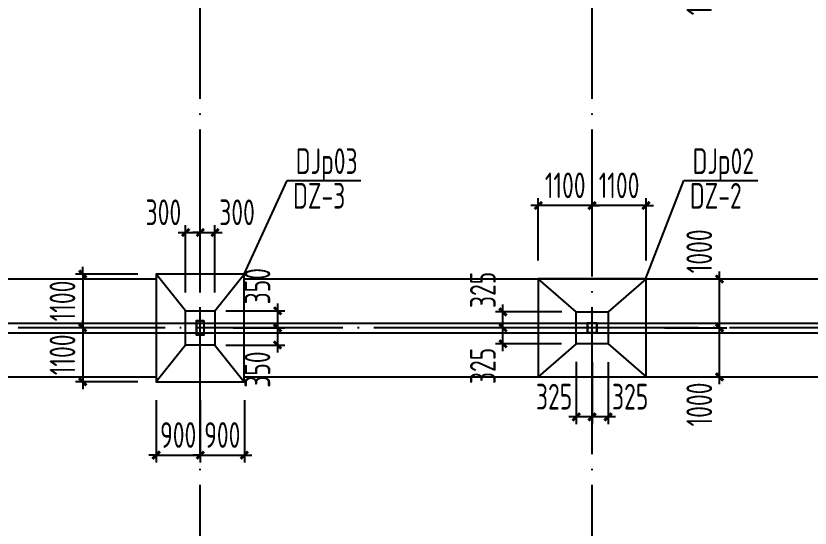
# Model space of a CAD drawing. Extents: x 899043 to 2598688, y -137197 to 211789.
# Drawn here: x 1147044 to 1163258, y 137461 to 147925 of the extents above; entities that cross this region are included whole.
import ezdxf

# ---------------------------------------------------------------- set-up
doc = ezdxf.new("R2010")
doc.units = 0
doc.header["$LTSCALE"] = 1500
doc.header["$MEASUREMENT"] = 0
doc.linetypes.add('DOTE', pattern=[2.42, 2, -0.2, 0.02, -0.2])
for name, color, linetype in [('AXIS', 3, 'Continuous'), ('BASE', 7, 'Continuous'), ('BASE_DIM', 3, 'Continuous'), ('BASE_NUM', 7, 'Continuous'), ('BASE_TEXT', 7, 'Continuous'), ('COLUMN', 2, 'Continuous'), ('DIM', 3, 'Continuous'), ('M_Prof', 2, 'Continuous')]:
    doc.layers.add(name, color=color, linetype=linetype)
doc.styles.add('TSSD_Dimension', font='Tssdeng.shx', dxfattribs={"width": 0.7, "bigfont": 'hztxt.shx'})
doc.styles.add('TSSD_Label', font='Tssdeng.shx', dxfattribs={"width": 0.7, "bigfont": 'hztxt.shx'})
doc.dimstyles.new('TSSD_150_150', dxfattribs={"dimtxt": 525, "dimasz": 150, "dimexe": 150, "dimexo": 375, "dimgap": 150, "dimtad": 1, "dimdec": 0, "dimzin": 0, "dimdsep": 46, "dimtxsty": 'TSSD_Dimension', "dimblk": 'ARCHTICK', "dimblk1": 'ARCHTICK', "dimblk2": 'ARCHTICK', "dimcen": 0, "dimdle": 150, "dimclrt": 7, "dimadec": 0, "dimazin": 0, "dimtfac": 1, "dimtdec": 0, "dimtix": 1, "dimtmove": 2, "dimatfit": 3, "dimfxl": 0, "dimtolj": 1, "dimtzin": 0, "dimarcsym": 0})

# ---------------------------------------------------------------- blocks, each defined once
blk = doc.blocks.new('A$C5AF141BB')
at = {"layer": 'AXIS', "color": 253, "linetype": 'DOTE'}
for p, q in [((8000, -5247.5), (8000, 123526.9)), ((16000, -5247.5), (16000, 123526.9)), ((36323.2, 102600), (-26262.1, 102600))]:
    blk.add_line(p, q, dxfattribs=at)
blk = doc.blocks.new('A$C0BB32EA6')
at = {"layer": 'COLUMN'}
for points in [[(30075, -16650), (30075, -16950), (29925, -16950), (29925, -16650)], [(30070, -16655), (30070, -16945), (29930, -16945), (29930, -16655)]]:
    blk.add_lwpolyline(points, close=True, dxfattribs=at)
at = {"layer": 'M_Prof'}
for points in [[(37900, -16900), (38100, -16900), (38100, -16700), (37900, -16700)], [(37906, -16894), (38094, -16894), (38094, -16706), (37906, -16706)]]:
    blk.add_lwpolyline(points, close=True, dxfattribs=at)
blk = doc.blocks.new('A$C2EA612DB')
at = {"layer": 'M_Prof'}
blk.add_blockref('A$C0BB32EA6', (-54000, 110765), dxfattribs=at)
blk = doc.blocks.new('_ArchTick')
at = {"color": 0, "linetype": 'ByBlock', "const_width": 0.4}
blk.add_lwpolyline([(-0.5, -0.5), (0.5, 0.5)], dxfattribs=at)
blk = doc.blocks.new('*D1573')
at = {"layer": 'BASE_DIM', "color": 0, "lineweight": -2}
for p, q in [((1161408, 148801), (1161408, 150101)), ((1160283, 149951), (1161558, 149951)), ((1160283, 148951), (1161558, 148951))]:
    blk.add_line(p, q, dxfattribs=at)
at = {"layer": 'Defpoints', "color": 0}
for p in [(1159908, 149951), (1161408, 149951), (1159908, 148951)]:
    blk.add_point(p, dxfattribs=at)
at = {"layer": 'BASE_DIM', "color": 0, "lineweight": -2, "xscale": 150, "yscale": 150, "zscale": 150}
for p, rotation in [((1161408, 149951), 90), ((1161408, 148951), 270)]:
    blk.add_blockref('_ArchTick', p, dxfattribs=dict(at, rotation=rotation))
at = {"layer": 'BASE_DIM', "color": 7, "insert": (1160995, 148386), "char_height": 525, "attachment_point": 5, "rotation": 90, "style": 'TSSD_Dimension'}
blk.add_mtext('\\A1;1000', dxfattribs=at)
blk = doc.blocks.new('*D1517')
at = {"layer": 'BASE_DIM', "color": 0, "lineweight": -2}
for p, q in [((1158808, 142926), (1158808, 144201)), ((1159908, 142926), (1159908, 144201)), ((1158808, 144051), (1158658, 144051)), ((1159908, 144051), (1158808, 144051)), ((1159908, 144051), (1160058, 144051))]:
    blk.add_line(p, q, dxfattribs=at)
at = {"layer": 'Defpoints', "color": 0}
for p in [(1158808, 144051), (1158808, 142551), (1159908, 142551)]:
    blk.add_point(p, dxfattribs=at)
at = {"layer": 'BASE_DIM', "color": 0, "lineweight": -2, "xscale": 150, "yscale": 150, "zscale": 150}
for p, rotation in [((1158808, 144051), 359.9999997668615), ((1159908, 144051), 179.9999997668616)]:
    blk.add_blockref('_ArchTick', p, dxfattribs=dict(at, rotation=rotation))
at = {"layer": 'BASE_DIM', "color": 7, "insert": (1159358, 144463), "char_height": 525, "attachment_point": 5, "rotation": 360, "style": 'TSSD_Dimension'}
blk.add_mtext('\\A1;1100', dxfattribs=at)
blk = doc.blocks.new('*D1518')
at = {"layer": 'BASE_DIM', "color": 0, "lineweight": -2}
for p, q in [((1157708, 142926), (1157708, 144201)), ((1158808, 142926), (1158808, 144201)), ((1157708, 144051), (1157558, 144051)), ((1158808, 144051), (1157708, 144051)), ((1158808, 144051), (1158958, 144051))]:
    blk.add_line(p, q, dxfattribs=at)
at = {"layer": 'Defpoints', "color": 0}
for p in [(1157708, 144051), (1157708, 142551), (1158808, 142551)]:
    blk.add_point(p, dxfattribs=at)
at = {"layer": 'BASE_DIM', "color": 0, "lineweight": -2, "xscale": 150, "yscale": 150, "zscale": 150}
for p, rotation in [((1157708, 144051), 359.9999997668494), ((1158808, 144051), 179.9999997668494)]:
    blk.add_blockref('_ArchTick', p, dxfattribs=dict(at, rotation=rotation))
at = {"layer": 'BASE_DIM', "color": 7, "insert": (1158258, 144463), "char_height": 525, "attachment_point": 5, "rotation": 360, "style": 'TSSD_Dimension'}
blk.add_mtext('\\A1;1100', dxfattribs=at)
blk = doc.blocks.new('*D1519')
at = {"layer": 'BASE_DIM', "color": 0, "lineweight": -2}
for p, q in [((1160283, 141551), (1161558, 141551)), ((1161408, 140401), (1161408, 141701)), ((1160283, 140551), (1161558, 140551))]:
    blk.add_line(p, q, dxfattribs=at)
at = {"layer": 'Defpoints', "color": 0}
for p in [(1159908, 141551), (1161408, 141551), (1159908, 140551)]:
    blk.add_point(p, dxfattribs=at)
at = {"layer": 'BASE_DIM', "color": 0, "lineweight": -2, "xscale": 150, "yscale": 150, "zscale": 150}
for p, rotation in [((1161408, 141551), 90), ((1161408, 140551), 270)]:
    blk.add_blockref('_ArchTick', p, dxfattribs=dict(at, rotation=rotation))
at = {"layer": 'BASE_DIM', "color": 7, "insert": (1160995, 139986), "char_height": 525, "attachment_point": 5, "rotation": 90, "style": 'TSSD_Dimension'}
blk.add_mtext('\\A1;1000', dxfattribs=at)
blk = doc.blocks.new('*D1520')
at = {"layer": 'BASE_DIM', "color": 0, "lineweight": -2}
for p, q in [((1161408, 141401), (1161408, 142701)), ((1160283, 142551), (1161558, 142551)), ((1160283, 141551), (1161558, 141551))]:
    blk.add_line(p, q, dxfattribs=at)
at = {"layer": 'Defpoints', "color": 0}
for p in [(1159908, 142551), (1161408, 142551), (1159908, 141551)]:
    blk.add_point(p, dxfattribs=at)
at = {"layer": 'BASE_DIM', "color": 0, "lineweight": -2, "xscale": 150, "yscale": 150, "zscale": 150}
for p, rotation in [((1161408, 142551), 90), ((1161408, 141551), 270)]:
    blk.add_blockref('_ArchTick', p, dxfattribs=dict(at, rotation=rotation))
at = {"layer": 'BASE_DIM', "color": 7, "insert": (1160995, 143115), "char_height": 525, "attachment_point": 5, "rotation": 90, "style": 'TSSD_Dimension'}
blk.add_mtext('\\A1;1000', dxfattribs=at)
blk = doc.blocks.new('*D1521')
at = {"layer": 'Defpoints', "color": 0}
for p in [(1158808, 141226), (1159133, 141226), (1158808, 139733)]:
    blk.add_point(p, dxfattribs=at)
at = {"layer": 'DIM', "color": 0, "lineweight": -2}
for p, q in [((1158808, 140851), (1158808, 139583)), ((1159133, 140851), (1159133, 139583)), ((1159283, 139733), (1158658, 139733))]:
    blk.add_line(p, q, dxfattribs=at)
at = {"layer": 'DIM', "color": 0, "lineweight": -2, "xscale": 150, "yscale": 150, "zscale": 150}
for p, rotation in [((1158808, 139733), 179.9999997732164), ((1159133, 139733), 359.9999997732164)]:
    blk.add_blockref('_ArchTick', p, dxfattribs=dict(at, rotation=rotation))
at = {"layer": 'DIM', "color": 7, "insert": (1159584, 140146), "char_height": 525, "attachment_point": 5, "rotation": 360, "style": 'TSSD_Dimension'}
blk.add_mtext('\\A1;325', dxfattribs=at)
blk = doc.blocks.new('*D1522')
at = {"layer": 'Defpoints', "color": 0}
for p in [(1158483, 141231), (1158808, 141226), (1158483, 139733)]:
    blk.add_point(p, dxfattribs=at)
at = {"layer": 'DIM', "color": 0, "lineweight": -2}
for p, q in [((1158483, 140856), (1158483, 139583)), ((1158808, 140851), (1158808, 139583)), ((1158958, 139733), (1158333, 139733))]:
    blk.add_line(p, q, dxfattribs=at)
at = {"layer": 'DIM', "color": 0, "lineweight": -2, "xscale": 150, "yscale": 150, "zscale": 150}
for p, rotation in [((1158483, 139733), 179.9999997732164), ((1158808, 139733), 359.9999997732164)]:
    blk.add_blockref('_ArchTick', p, dxfattribs=dict(at, rotation=rotation))
at = {"layer": 'DIM', "color": 7, "insert": (1158031, 140146), "char_height": 525, "attachment_point": 5, "rotation": 360, "style": 'TSSD_Dimension'}
blk.add_mtext('\\A1;325', dxfattribs=at)
blk = doc.blocks.new('*D1523')
at = {"layer": 'Defpoints', "color": 0}
for p in [(1156988, 141551), (1158483, 141551), (1158560, 141226)]:
    blk.add_point(p, dxfattribs=at)
at = {"layer": 'DIM', "color": 0, "lineweight": -2}
for p, q in [((1158108, 141551), (1156838, 141551)), ((1156988, 141076), (1156988, 141701)), ((1158185, 141226), (1156838, 141226))]:
    blk.add_line(p, q, dxfattribs=at)
at = {"layer": 'DIM', "color": 0, "lineweight": -2, "xscale": 150, "yscale": 150, "zscale": 150}
for p, rotation in [((1156988, 141551), 90), ((1156988, 141226), 270)]:
    blk.add_blockref('_ArchTick', p, dxfattribs=dict(at, rotation=rotation))
at = {"layer": 'DIM', "color": 7, "insert": (1156576, 140774), "char_height": 525, "attachment_point": 5, "rotation": 90, "style": 'TSSD_Dimension'}
blk.add_mtext('\\A1;325', dxfattribs=at)
blk = doc.blocks.new('*D1524')
at = {"layer": 'Defpoints', "color": 0}
for p in [(1156988, 141876), (1158561, 141876), (1158483, 141551)]:
    blk.add_point(p, dxfattribs=at)
at = {"layer": 'DIM', "color": 0, "lineweight": -2}
for p, q in [((1158186, 141876), (1156838, 141876)), ((1156988, 141401), (1156988, 142026)), ((1158108, 141551), (1156838, 141551))]:
    blk.add_line(p, q, dxfattribs=at)
at = {"layer": 'DIM', "color": 0, "lineweight": -2, "xscale": 150, "yscale": 150, "zscale": 150}
for p, rotation in [((1156988, 141876), 90), ((1156988, 141551), 270)]:
    blk.add_blockref('_ArchTick', p, dxfattribs=dict(at, rotation=rotation))
at = {"layer": 'DIM', "color": 7, "insert": (1156576, 142327), "char_height": 525, "attachment_point": 5, "rotation": 90, "style": 'TSSD_Dimension'}
blk.add_mtext('\\A1;325', dxfattribs=at)
blk = doc.blocks.new('*D1477')
at = {"layer": 'BASE_DIM', "color": 0, "lineweight": -2}
for p, q in [((1149908, 140076), (1149908, 138801)), ((1150808, 140076), (1150808, 138801)), ((1149908, 138951), (1149758, 138951)), ((1149908, 138951), (1150808, 138951)), ((1150808, 138951), (1150958, 138951))]:
    blk.add_line(p, q, dxfattribs=at)
at = {"layer": 'Defpoints', "color": 0}
for p in [(1149908, 140451), (1150808, 140451), (1150808, 138951)]:
    blk.add_point(p, dxfattribs=at)
at = {"layer": 'BASE_DIM', "color": 0, "lineweight": -2, "xscale": 150, "yscale": 150, "zscale": 150}
blk.add_blockref('_ArchTick', (1149908, 138951), dxfattribs=at)
at = {"layer": 'BASE_DIM', "color": 0, "lineweight": -2, "xscale": 150, "yscale": 150, "zscale": 150, "rotation": 180}
blk.add_blockref('_ArchTick', (1150808, 138951), dxfattribs=at)
at = {"layer": 'BASE_DIM', "color": 7, "insert": (1150358, 139363), "char_height": 525, "attachment_point": 5, "style": 'TSSD_Dimension'}
blk.add_mtext('\\A1;900', dxfattribs=at)
blk = doc.blocks.new('*D1478')
at = {"layer": 'BASE_DIM', "color": 0, "lineweight": -2}
for p, q in [((1150808, 140076), (1150808, 138801)), ((1151708, 140076), (1151708, 138801)), ((1150808, 138951), (1150658, 138951)), ((1150808, 138951), (1151708, 138951)), ((1151708, 138951), (1151858, 138951))]:
    blk.add_line(p, q, dxfattribs=at)
at = {"layer": 'Defpoints', "color": 0}
for p in [(1150808, 140451), (1151708, 140451), (1151708, 138951)]:
    blk.add_point(p, dxfattribs=at)
at = {"layer": 'BASE_DIM', "color": 0, "lineweight": -2, "xscale": 150, "yscale": 150, "zscale": 150}
blk.add_blockref('_ArchTick', (1150808, 138951), dxfattribs=at)
at = {"layer": 'BASE_DIM', "color": 0, "lineweight": -2, "xscale": 150, "yscale": 150, "zscale": 150, "rotation": 180}
blk.add_blockref('_ArchTick', (1151708, 138951), dxfattribs=at)
at = {"layer": 'BASE_DIM', "color": 7, "insert": (1151258, 139363), "char_height": 525, "attachment_point": 5, "style": 'TSSD_Dimension'}
blk.add_mtext('\\A1;900', dxfattribs=at)
blk = doc.blocks.new('*D1479')
at = {"layer": 'BASE_DIM', "color": 0, "lineweight": -2}
for p, q in [((1148408, 142651), (1148408, 142801)), ((1149533, 142651), (1148258, 142651)), ((1148408, 142651), (1148408, 141551)), ((1149533, 141551), (1148258, 141551)), ((1148408, 141551), (1148408, 141401))]:
    blk.add_line(p, q, dxfattribs=at)
at = {"layer": 'Defpoints', "color": 0}
for p in [(1149908, 142651), (1148408, 141551), (1149908, 141551)]:
    blk.add_point(p, dxfattribs=at)
at = {"layer": 'BASE_DIM', "color": 0, "lineweight": -2, "xscale": 150, "yscale": 150, "zscale": 150}
for p, rotation in [((1148408, 142651), 270), ((1148408, 141551), 90)]:
    blk.add_blockref('_ArchTick', p, dxfattribs=dict(at, rotation=rotation))
at = {"layer": 'BASE_DIM', "color": 7, "insert": (1147995, 142101), "char_height": 525, "attachment_point": 5, "rotation": 90, "style": 'TSSD_Dimension'}
blk.add_mtext('\\A1;1100', dxfattribs=at)
blk = doc.blocks.new('*D1480')
at = {"layer": 'BASE_DIM', "color": 0, "lineweight": -2}
for p, q in [((1149533, 141551), (1148258, 141551)), ((1148408, 141551), (1148408, 141701)), ((1148408, 141551), (1148408, 140451)), ((1149533, 140451), (1148258, 140451)), ((1148408, 140451), (1148408, 140301))]:
    blk.add_line(p, q, dxfattribs=at)
at = {"layer": 'Defpoints', "color": 0}
for p in [(1149908, 141551), (1148408, 140451), (1149908, 140451)]:
    blk.add_point(p, dxfattribs=at)
at = {"layer": 'BASE_DIM', "color": 0, "lineweight": -2, "xscale": 150, "yscale": 150, "zscale": 150}
for p, rotation in [((1148408, 141551), 270), ((1148408, 140451), 90)]:
    blk.add_blockref('_ArchTick', p, dxfattribs=dict(at, rotation=rotation))
at = {"layer": 'BASE_DIM', "color": 7, "insert": (1147995, 141001), "char_height": 525, "attachment_point": 5, "rotation": 90, "style": 'TSSD_Dimension'}
blk.add_mtext('\\A1;1100', dxfattribs=at)
blk = doc.blocks.new('*D1481')
at = {"layer": 'Defpoints', "color": 0}
for p in [(1150808, 143499), (1150508, 141901), (1150808, 141901)]:
    blk.add_point(p, dxfattribs=at)
at = {"layer": 'DIM', "color": 0, "lineweight": -2}
for p, q in [((1150508, 142276), (1150508, 143649)), ((1150808, 142276), (1150808, 143649)), ((1150358, 143499), (1150958, 143499))]:
    blk.add_line(p, q, dxfattribs=at)
at = {"layer": 'DIM', "color": 0, "lineweight": -2, "xscale": 150, "yscale": 150, "zscale": 150, "rotation": 180}
blk.add_blockref('_ArchTick', (1150508, 143499), dxfattribs=at)
at = {"layer": 'DIM', "color": 0, "lineweight": -2, "xscale": 150, "yscale": 150, "zscale": 150}
blk.add_blockref('_ArchTick', (1150808, 143499), dxfattribs=at)
at = {"layer": 'DIM', "color": 7, "insert": (1150056, 143912), "char_height": 525, "attachment_point": 5, "style": 'TSSD_Dimension'}
blk.add_mtext('\\A1;300', dxfattribs=at)
blk = doc.blocks.new('*D1482')
at = {"layer": 'Defpoints', "color": 0}
for p in [(1151108, 143499), (1150808, 141901), (1151108, 141901)]:
    blk.add_point(p, dxfattribs=at)
at = {"layer": 'DIM', "color": 0, "lineweight": -2}
for p, q in [((1150808, 142276), (1150808, 143649)), ((1151108, 142276), (1151108, 143649)), ((1150808, 143499), (1150658, 143499)), ((1150808, 143499), (1151108, 143499)), ((1151108, 143499), (1151258, 143499))]:
    blk.add_line(p, q, dxfattribs=at)
at = {"layer": 'DIM', "color": 0, "lineweight": -2, "xscale": 150, "yscale": 150, "zscale": 150}
blk.add_blockref('_ArchTick', (1150808, 143499), dxfattribs=at)
at = {"layer": 'DIM', "color": 0, "lineweight": -2, "xscale": 150, "yscale": 150, "zscale": 150, "rotation": 180}
blk.add_blockref('_ArchTick', (1151108, 143499), dxfattribs=at)
at = {"layer": 'DIM', "color": 7, "insert": (1151559, 143912), "char_height": 525, "attachment_point": 5, "style": 'TSSD_Dimension'}
blk.add_mtext('\\A1;300', dxfattribs=at)
blk = doc.blocks.new('*D1483')
at = {"layer": 'Defpoints', "color": 0}
for p in [(1150953, 141901), (1151108, 141551), (1152387, 141551)]:
    blk.add_point(p, dxfattribs=at)
at = {"layer": 'DIM', "color": 0, "lineweight": -2}
for p, q in [((1152387, 142051), (1152387, 141401)), ((1151328, 141901), (1152537, 141901)), ((1151483, 141551), (1152537, 141551))]:
    blk.add_line(p, q, dxfattribs=at)
at = {"layer": 'DIM', "color": 0, "lineweight": -2, "xscale": 150, "yscale": 150, "zscale": 150}
for p, rotation in [((1152387, 141901), 90), ((1152387, 141551), 270)]:
    blk.add_blockref('_ArchTick', p, dxfattribs=dict(at, rotation=rotation))
at = {"layer": 'DIM', "color": 7, "insert": (1151975, 142402), "char_height": 525, "attachment_point": 5, "rotation": 90, "style": 'TSSD_Dimension'}
blk.add_mtext('\\A1;350', dxfattribs=at)
blk = doc.blocks.new('*D1484')
at = {"layer": 'Defpoints', "color": 0}
for p in [(1151108, 141551), (1150953, 141201), (1152387, 141201)]:
    blk.add_point(p, dxfattribs=at)
at = {"layer": 'DIM', "color": 0, "lineweight": -2}
for p, q in [((1151483, 141551), (1152537, 141551)), ((1152387, 141701), (1152387, 141051)), ((1151328, 141201), (1152537, 141201))]:
    blk.add_line(p, q, dxfattribs=at)
at = {"layer": 'DIM', "color": 0, "lineweight": -2, "xscale": 150, "yscale": 150, "zscale": 150}
for p, rotation in [((1152387, 141551), 90), ((1152387, 141201), 270)]:
    blk.add_blockref('_ArchTick', p, dxfattribs=dict(at, rotation=rotation))
at = {"layer": 'DIM', "color": 7, "insert": (1151975, 140699), "char_height": 525, "attachment_point": 5, "rotation": 90, "style": 'TSSD_Dimension'}
blk.add_mtext('\\A1;350', dxfattribs=at)

msp = doc.modelspace()

# ---------------------------------------------------------------- linework, layer by layer
at = {"layer": 'AXIS', "color": 2}
for points in [[(1144057.8, 142550.6), (1149907.8, 142550.6)], [(1151707.8, 142550.6), (1165907.8, 142550.6)], [(1143307.8, 141650.6), (1174507.8, 141650.6)], [(1143307.8, 141450.6), (1174507.8, 141450.6)], [(1144057.8, 140550.6), (1149907.8, 140550.6)], [(1151707.8, 140550.6), (1165907.8, 140550.6)]]:
    msp.add_lwpolyline(points, dxfattribs=at)
at = {"layer": 'BASE'}
for p, q in [((1150507.8, 141900.6), (1149907.8, 142650.6)), ((1151107.8, 141900.6), (1151707.8, 142650.6)), ((1158482.8, 141875.6), (1157707.8, 142550.6)), ((1159907.8, 142550.6), (1159132.8, 141875.6)), ((1158482.8, 141225.6), (1157707.8, 140550.6)), ((1159132.8, 141225.6), (1159907.8, 140550.6)), ((1150507.8, 141200.6), (1149907.8, 140450.6)), ((1151107.8, 141200.6), (1151707.8, 140450.6))]:
    msp.add_line(p, q, dxfattribs=at)
for points in [[(1151707.8, 140450.6), (1151707.8, 142650.6), (1149907.8, 142650.6), (1149907.8, 140450.6)], [(1157707.8, 142550.6), (1157707.8, 140550.6), (1159907.8, 140550.6), (1159907.8, 142550.6)], [(1151107.8, 141900.6), (1151107.8, 141200.6), (1150507.8, 141200.6), (1150507.8, 141900.6)], [(1158482.8, 141225.6), (1158482.8, 141875.6), (1159132.8, 141875.6), (1159132.8, 141225.6)]]:
    msp.add_lwpolyline(points, close=True, dxfattribs=at)
at = {"layer": 'BASE_TEXT'}
for p, q in [((1151707.8, 142650.6), (1152581.7, 144562.7)), ((1152581.7, 144562.7), (1154087.9, 144562.7)), ((1159900.5, 142544.2), (1160681.7, 144562.7)), ((1160681.7, 144562.7), (1162187.9, 144562.7))]:
    msp.add_line(p, q, dxfattribs=at)

# ---------------------------------------------------------------- block references
at = {"layer": 'AXIS'}
for name, p in [('A$C5AF141BB', (1142807.8, 38950.6)), ('A$C2EA612DB', (1174807.8, 47585.6))]:
    msp.add_blockref(name, p, dxfattribs=at)

# ---------------------------------------------------------------- texts
at = {"layer": 'BASE_NUM', "style": 'TSSD_Label', "width": 0.7}
for s, p in [('DJp03', (1152759.2, 144695.3)), ('DJp02', (1160859.2, 144695.3)), ('DZ-3', (1152703.4, 143986.9)), ('DZ-2', (1160803.4, 143986.9))]:
    msp.add_text(s, height=525, dxfattribs=at).set_placement(p)

# ---------------------------------------------------------------- dimensions: what is measured, and where the dimension line sits
at = {"layer": 'BASE_DIM'}
for base, p1, p2, picture, middle in [((1161407.8, 149950.6), (1159907.8, 148950.6), (1159907.8, 149950.6), '*D1573', (1160995.3, 148385.9)), ((1161407.8, 142550.6), (1159907.8, 141550.6), (1159907.8, 142550.6), '*D1520', (1160995.3, 143115.3)), ((1161407.8, 141550.6), (1159907.8, 140550.6), (1159907.8, 141550.6), '*D1519', (1160995.3, 139985.9))]:
    dim = msp.add_linear_dim(base=base, p1=p1, p2=p2, angle=90, dimstyle='TSSD_150_150', dxfattribs=at)
    dim.commit()
    dim.dimension.update_dxf_attribs({"geometry": picture, "text_midpoint": middle, "dimtype": 161})
for p1, p2, picture, middle in [((1158807.8, 142550.6), (1157707.8, 142550.6), '*D1518', (1158257.8, 144463.1)), ((1159907.8, 142550.6), (1158807.8, 142550.6), '*D1517', (1159357.8, 144463.1)), ((1149907.8, 142650.6), (1149907.8, 141550.6), '*D1479', (1147995.3, 142100.6)), ((1149907.8, 141550.6), (1149907.8, 140450.6), '*D1480', (1147995.3, 141000.6)), ((1149907.8, 140450.6), (1150807.8, 140450.6), '*D1477', (1150357.8, 139363.1)), ((1150807.8, 140450.6), (1151707.8, 140450.6), '*D1478', (1151257.8, 139363.1))]:
    dim = msp.add_aligned_dim(p1=p1, p2=p2, distance=-1500, dimstyle='TSSD_150_150', dxfattribs=at)
    dim.commit()
    dim.dimension.update_dxf_attribs({"geometry": picture, "text_midpoint": middle})
at = {"layer": 'DIM'}
for base, p1, p2, picture, middle in [((1150807.8, 143499.4), (1150507.8, 141900.6), (1150807.8, 141900.6), '*D1481', (1150056.2, 143911.9)), ((1151107.8, 143499.4), (1150807.8, 141900.6), (1151107.8, 141900.6), '*D1482', (1151559.4, 143911.9))]:
    dim = msp.add_linear_dim(base=base, p1=p1, p2=p2, dimstyle='TSSD_150_150', dxfattribs=at)
    dim.commit()
    dim.dimension.update_dxf_attribs({"geometry": picture, "text_midpoint": middle, "dimtype": 160})
for base, p1, p2, angle, picture, middle in [((1152387, 141550.6), (1150953.3, 141900.6), (1151107.8, 141550.6), 270, '*D1483', (1151974.5, 142402.2)), ((1156988.5, 141875.6), (1158482.8, 141550.6), (1158560.9, 141875.6), 90, '*D1524', (1156576, 142327.2)), ((1152387, 141200.6), (1151107.8, 141550.6), (1150953.3, 141200.6), 270, '*D1484', (1151974.5, 140699)), ((1156988.5, 141550.6), (1158560.2, 141225.6), (1158482.8, 141550.6), 90, '*D1523', (1156576, 140774)), ((1158482.8, 139733.5), (1158807.8, 141225.6), (1158482.8, 141230.7), 180, '*D1522', (1158031.2, 140146)), ((1158807.8, 139733.5), (1159132.8, 141225.6), (1158807.8, 141225.6), 180, '*D1521', (1159584.4, 140146))]:
    dim = msp.add_linear_dim(base=base, p1=p1, p2=p2, angle=angle, dimstyle='TSSD_150_150', dxfattribs=at)
    dim.commit()
    dim.dimension.update_dxf_attribs({"geometry": picture, "text_midpoint": middle, "dimtype": 160})

doc.saveas('drawing.dxf')
